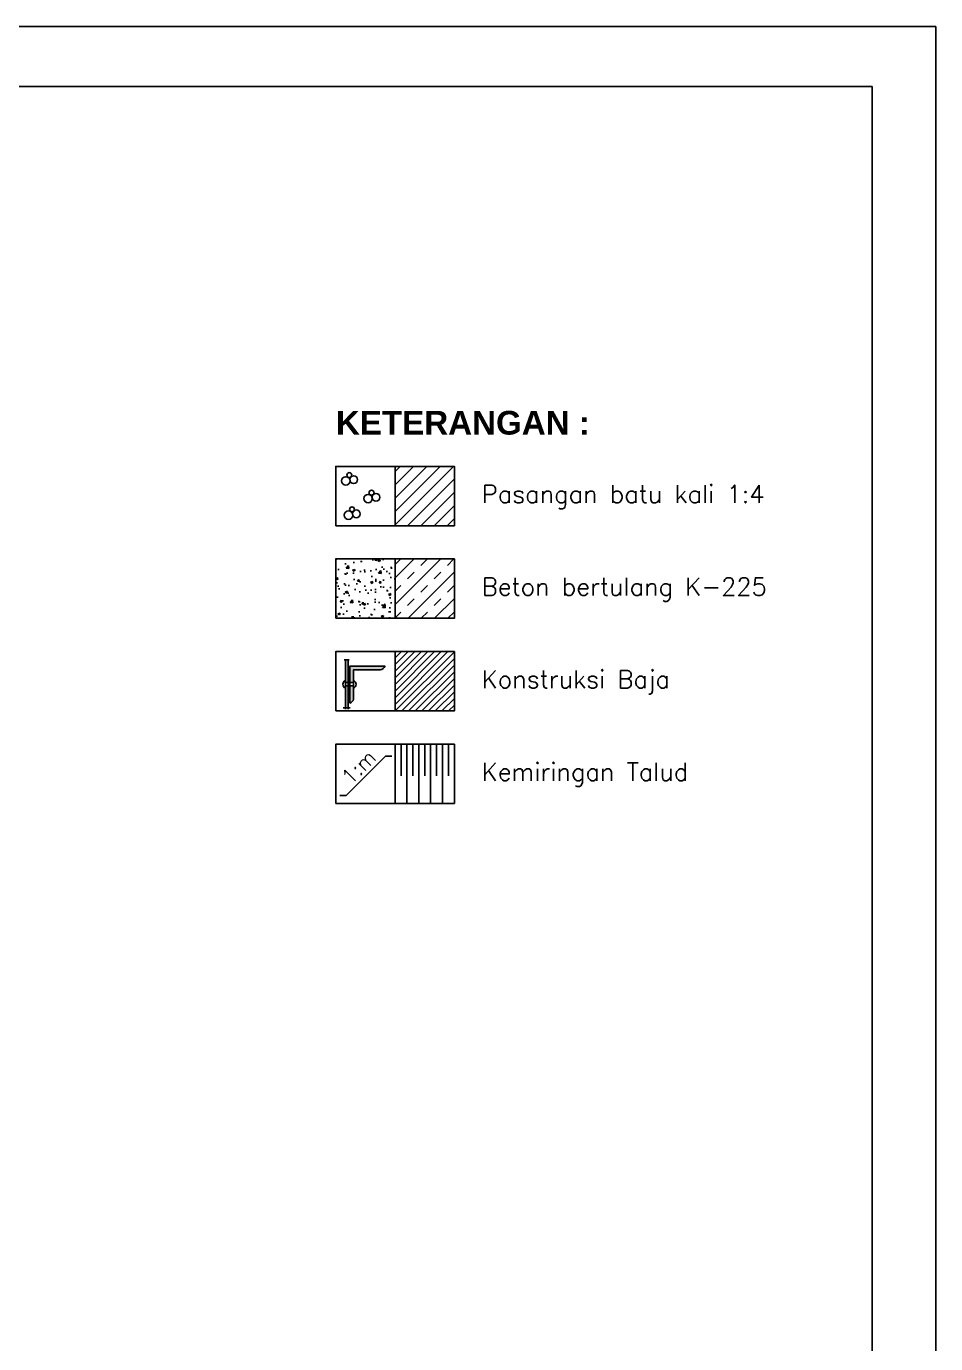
# Model space of a CAD drawing. Header units: metres. Extents: x -50 to 791, y -795 to 584.
# Drawn here: x 637.8 to 791.2, y -423.2 to -201.1 of the extents above; entities that cross this region are included whole.
import ezdxf

# ---------------------------------------------------------------- set-up
doc = ezdxf.new("R2010")
doc.units = ezdxf.units.M
doc.header["$MEASUREMENT"] = 0
for name, color, linetype in [('2', 1, 'CONTINUOUS'), ('5', 5, 'CONTINUOUS'), ('SKALA', 3, 'CONTINUOUS')]:
    doc.layers.add(name, color=color, linetype=linetype)
doc.styles.add('ARIAL', font='arialbd.ttf')
doc.styles.get("Standard").update_dxf_attribs({"font": 'Simplex.shx'})

msp = doc.modelspace()

# ---------------------------------------------------------------- hatches: boundary and pattern name
at = {"layer": 'SKALA'}
h = msp.add_hatch(dxfattribs=at)
h.set_pattern_fill('LINE', color=2, scale=0.5, angle=45, style=0)
h.set_pattern_definition([(45, (177.8502, -452.5154), (-1.122532, 1.122532), [])])
h.paths.add_polyline_path([(699.96765, -275.28746), (699.96765, -285.28746), (709.96765, -285.28746), (709.96765, -275.28746)])
h = msp.add_hatch(dxfattribs=at)
h.set_pattern_fill('AR-CONC', color=2, scale=0.02, style=0)
h.set_pattern_definition([(50, (177.8502, -452.5154), (3.643693, -0.318782), [0.381, -4.191]), (355, (177.8502, -452.5154), (-0.704857, 3.821133), [0.3048, -3.3528]), (100.451, (178.154, -452.542), (2.93885, 3.502334), [0.3238, -3.5618]), (46.1842, (177.85, -451.4994), (5.42158, -0.840847), [0.5715, -6.2865]), (96.6356, (178.302, -451.5695), (4.748085, 4.94851), [0.4857, -5.3427]), (351.184, (177.85, -451.4994), (4.74809, 4.9485), [0.4572, -5.0292]), (21, (178.3582, -451.7534), (3.032298, -2.04531), [0.381, -4.191]), (326, (178.3582, -451.7534), (1.23604, 3.68376), [0.3048, -3.3528]), (71.4514, (178.611, -451.924), (4.26833, 1.638457), [0.3238, -3.5618]), (37.5, (177.8502, -452.5154), (0.061772, 1.6911008), [0, -3.31216, 0, -3.4036, 0, -3.3655]), (7.5, (177.8502, -452.5154), (1.336393, 2.0036115), [0, -1.94056, 0, -3.23596, 0, -1.2827]), (327.5, (176.7174, -452.5154), (2.711812, -0.114575), [0, -1.27, 0, -3.9624, 0, -5.2578]), (317.5, (176.2094, -452.5154), (2.962584, 0.50853), [0, -1.651, 0, -2.63144, 0, -3.7338])])
h.paths.add_polyline_path([(689.96765, -300.89832), (699.96765, -300.89832), (699.96765, -290.89832), (689.96765, -290.89832)])
h = msp.add_hatch(dxfattribs=at)
h.set_pattern_fill('TRANS', color=2, scale=0.5, angle=45, style=0)
h.set_pattern_definition([(45, (177.8502, -452.5154), (-2.245064, 2.245064), []), (45, (176.7277, -451.393), (-2.245064, 2.245064), [1.5875, -1.5875])])
h.paths.add_polyline_path([(699.96765, -290.89832), (699.96765, -300.89832), (709.96765, -300.89832), (709.96765, -290.89832)])
h = msp.add_hatch(color=2, dxfattribs=at)
h.paths.add_polyline_path([(691.57586, -311.69884), (692.02566, -311.69884), (692.02566, -307.89702), (691.57586, -307.89702)])
h.paths.add_polyline_path([(692.02566, -312.29756), (691.57586, -312.29756), (691.57586, -316.00957), (692.02566, -316.00957)])
h = msp.add_hatch(dxfattribs=at)
h.set_pattern_fill('LINE', color=2, scale=0.25, angle=45, style=0)
h.set_pattern_definition([(45, (177.8502, -452.5154), (-0.561266, 0.561266), [])])
h.paths.add_polyline_path([(699.96765, -306.50919), (699.96765, -316.50919), (709.96765, -316.50919), (709.96765, -306.50919)])
h = msp.add_hatch(color=2, dxfattribs=at)
h.paths.add_polyline_path([(692.342, -308.94347), (692.342, -311.69884), (692.97065, -311.69884), (692.97065, -309.57212), (697.4794, -309.57212, 0.315358231), (698.26529, -308.94347)])
h.paths.add_polyline_path([(692.97065, -312.29756), (692.342, -312.29756), (692.342, -315.21147, 0.266495487), (692.97065, -314.51915)])

# ---------------------------------------------------------------- linework, layer by layer
at = {"layer": '2', "color": 2}
for q in [(-50, -201.09387), (791.15464, -795.09387)]:
    msp.add_line((791.15464, -201.09387), q, dxfattribs=at)
at = {"layer": '5', "color": 5}
for p, q in [((-0.70788, -211.23878), (780.41649, -211.23878)), ((780.41649, -211.23878), (780.41649, -785.19115))]:
    msp.add_line(p, q, dxfattribs=at)
at = {"layer": 'SKALA'}
for p, q in [((699.96765, -285.28746), (699.96765, -275.28746)), ((699.96765, -300.89832), (699.96765, -290.89832)), ((699.96765, -316.50919), (699.96765, -306.50919)), ((699.96765, -332.12005), (699.96765, -322.12005)), ((701.96765, -332.12005), (701.96765, -322.12005)), ((703.96765, -332.12005), (703.96765, -322.12005)), ((705.96765, -332.12005), (705.96765, -322.12005)), ((707.96765, -332.12005), (707.96765, -322.12005))]:
    msp.add_line(p, q, dxfattribs=at)
at = {"layer": 'SKALA', "color": 2}
for p, q in [((691.57586, -316.21912), (691.57586, -307.77728)), ((692.02566, -316.21912), (692.02566, -307.77728))]:
    msp.add_line(p, q, dxfattribs=at)
at = {"layer": 'SKALA', "color": 4}
for p, q in [((700.96765, -327.46164), (700.96765, -322.12005)), ((702.96765, -327.46164), (702.96765, -322.12005)), ((704.96765, -327.46164), (704.96765, -322.12005)), ((706.96765, -327.46164), (706.96765, -322.12005)), ((708.96765, -327.46164), (708.96765, -322.12005))]:
    msp.add_line(p, q, dxfattribs=at)
at = {"layer": 'SKALA'}
for points in [[(689.96765, -285.28746), (709.96765, -285.28746), (709.96765, -275.28746), (689.96765, -275.28746)], [(689.96765, -300.89832), (709.96765, -300.89832), (709.96765, -290.89832), (689.96765, -290.89832)], [(689.96765, -316.50919), (709.96765, -316.50919), (709.96765, -306.50919), (689.96765, -306.50919)], [(689.96765, -332.12005), (709.96765, -332.12005), (709.96765, -322.12005), (689.96765, -322.12005)]]:
    msp.add_lwpolyline(points, close=True, dxfattribs=at)
at = {"layer": 'SKALA', "color": 2}
for points in [[(691.36595, -307.89702), (692.20558, -307.89702)], [(692.342, -315.21147), (692.342, -308.94347), (698.26529, -308.94347)], [(692.97065, -314.51915), (692.97065, -309.57212), (697.4794, -309.57212)], [(691.57586, -311.69884), (692.82849, -311.69884)], [(691.57586, -312.29756), (692.82849, -312.29756)], [(691.18603, -316.00957), (692.3855, -316.00957)]]:
    msp.add_lwpolyline(points, dxfattribs=at)
for points in [[(698.26529, -308.94347, -0.315358231), (697.4794, -309.57212, -1.065833582)], [(692.342, -315.21147, 0.266495487), (692.97065, -314.51915, 2.793900741)]]:
    msp.add_lwpolyline(points, format="xyb", dxfattribs=at)
at = {"layer": 'SKALA', "color": 4, "flags": 128}
msp.add_lwpolyline([(690.65978, -330.77303), (691.72598, -330.77303), (698.36007, -324.15024), (699.42626, -324.15024)], dxfattribs=at)
at = {"layer": 'SKALA', "color": 2}
for centre, radius in [((691.65667, -277.73583), 0.7073), ((692.24638, -276.74961), 0.41495), ((692.98968, -277.51814), 0.65468), ((695.99509, -279.72543), 0.41495), ((696.73839, -280.49397), 0.65468), ((695.40537, -280.71165), 0.7073), ((692.10832, -283.50712), 0.7073), ((692.69803, -282.5209), 0.41495), ((693.44133, -283.28943), 0.65468)]:
    msp.add_circle(centre, radius, dxfattribs=at)
for centre, start, end in [((691.83736, -312.02126), 113.2328956, 246.7671044), ((692.70472, -312.02126), 293.2328956, 66.7671044)]:
    msp.add_arc(centre, 0.67414, start, end, dxfattribs=at)

# ---------------------------------------------------------------- texts
at = {"layer": 'SKALA', "style": 'ARIAL'}
msp.add_text('KETERANGAN :', height=4, dxfattribs=at).set_placement((689.98519, -269.92284))
at = {"layer": 'SKALA'}
for s, p in [('Pasangan batu kali 1:4', (714.58989, -281.44873)), ('Beton bertulang K-225', (714.58989, -297.0596)), ('Konstruksi Baja', (714.58989, -312.67046)), ('Kemiringan Talud', (714.58989, -328.28133))]:
    msp.add_text(s, height=3, dxfattribs=at).set_placement(p)
msp.add_text('1:m', height=2.5, rotation=44.9511452, dxfattribs=at).set_placement((692.43677, -329.11733))

doc.saveas('drawing.dxf')
